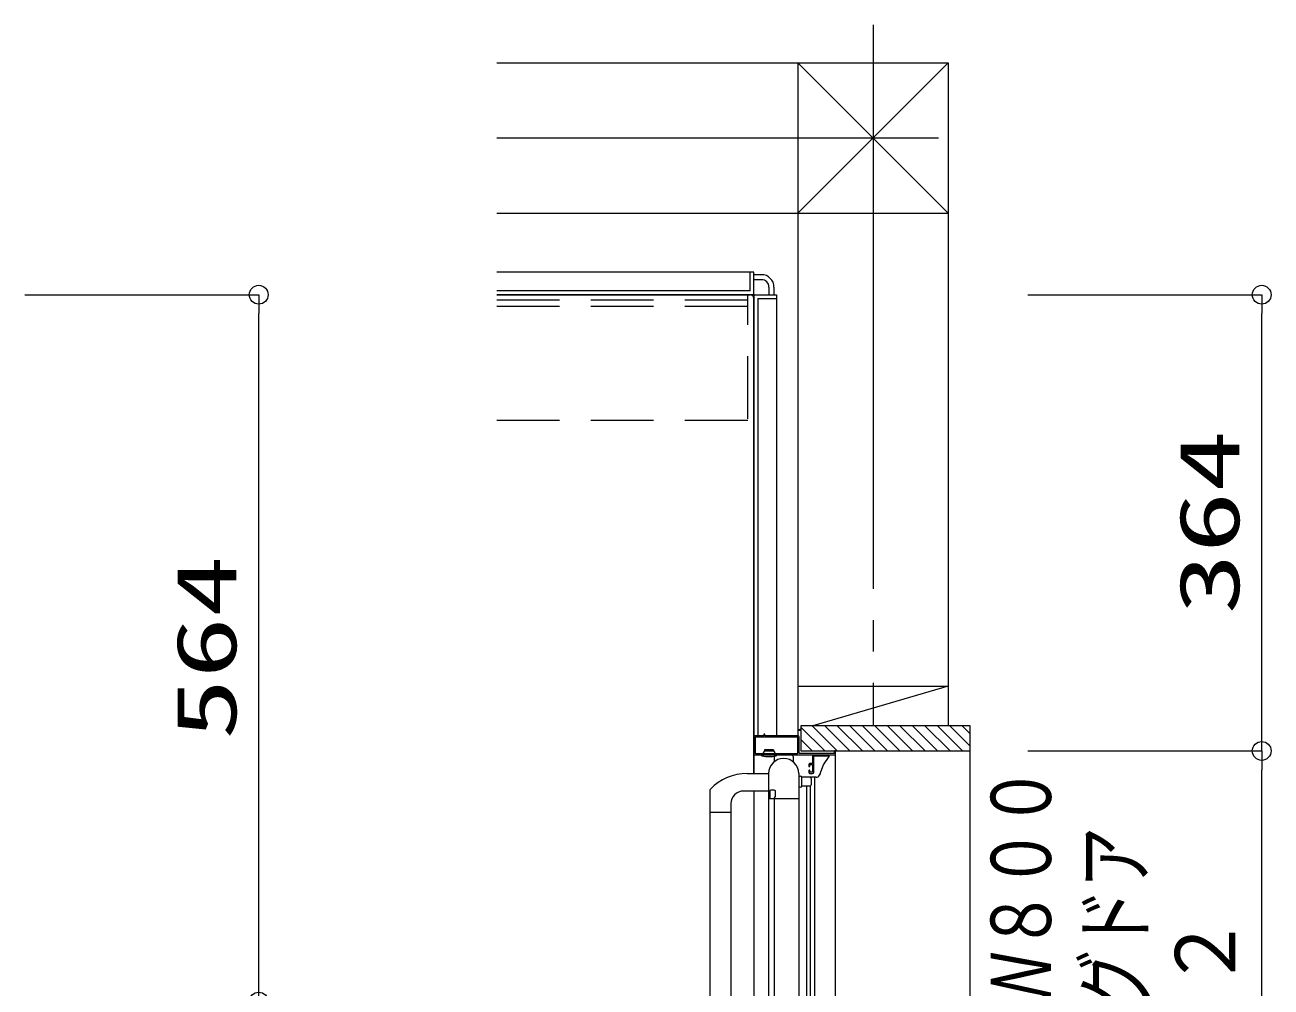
# Model space of a CAD drawing. Units: millimetres on the paper. Extents: x -305 to 305, y -152 to 152.
# Drawn here: x -30.58 to 9.18, y 63.01 to 93.71 of the extents above; entities that cross this region are included whole.
import ezdxf
from ezdxf.enums import TextEntityAlignment as Align

# ---------------------------------------------------------------- set-up
doc = ezdxf.new("R2010")
doc.units = ezdxf.units.MM
doc.linetypes.add('DASHED2', pattern=[3, 2, -1])
doc.linetypes.add('LONG_CHAIN', pattern=[21, 18, -1, 1, -1])
doc.layers.add('0-0_0', color=7, linetype='Continuous', lineweight=9)
doc.layers.add('0-1_VIEW0001', color=7, linetype='Continuous', lineweight=9)
doc.styles.add('ＭＳ ゴシック', font='')
doc.styles.get('ＭＳ ゴシック').set_extended_font_data('MS Gothic')

# ---------------------------------------------------------------- blocks, each defined once
blk = doc.blocks.new('_ORIGIN')
at = {"layer": '0-0_0'}
blk.add_line((0, 0), (-1, 0), dxfattribs=at)
blk.add_circle((0, 0), 0.5, dxfattribs=at)

msp = doc.modelspace()

# ---------------------------------------------------------------- linework, layer by layer
at = {"layer": '0-1_VIEW0001', "linetype": 'LONG_CHAIN'}
for p, q in [((-3.518, 93.714), (-3.518, 71.344)), ((-15.518, 90.105), (-1.431, 90.105))]:
    msp.add_line(p, q, dxfattribs=at)
at = {"layer": '0-1_VIEW0001'}
for p, q in [((-15.518, 92.504), (-1.118, 92.504)), ((-5.918, 92.505), (-1.118, 87.704)), ((-5.918, 92.505), (-5.918, 71.023)), ((-5.918, 87.704), (-1.118, 92.504)), ((-1.118, 92.504), (-1.118, 71.344)), ((-15.518, 87.704), (-1.118, 87.704)), ((-7.318, 85.823), (-15.518, 85.823)), ((-7.438, 85.223), (-7.438, 85.823)), ((-7.318, 85.123), (-7.318, 85.823)), ((-7.078, 85.743), (-7.318, 85.743)), ((-7.078, 85.583), (-7.318, 85.583)), ((-30.578, 85.103), (-23.118, 85.103)), ((-7.438, 85.223), (-15.518, 85.223)), ((-15.518, 85.103), (-7.437, 85.103)), ((-7.338, 85.103), (-15.518, 85.103)), ((-7.298, 85.103), (-6.598, 85.103)), ((-6.838, 85.344), (-6.838, 85.103)), ((-6.678, 85.344), (-6.678, 85.103)), ((-6.598, 85.103), (-6.598, 71.023)), ((1.422, 85.103), (8.882, 85.103)), ((-7.318, 85.083), (-7.318, 69.823)), ((-7.318, 69.823), (-7.318, 84.984)), ((-7.198, 84.983), (-6.598, 84.983)), ((-7.198, 84.983), (-7.198, 71.023)), ((-23.118, 63.143), (-23.118, 84.503)), ((8.882, 71.143), (8.882, 84.503)), ((-5.918, 72.605), (-1.118, 72.605)), ((-1.117, 72.605), (-5.442, 71.344)), ((-5.918, 71.205), (-5.818, 71.205)), ((-5.818, 71.234), (-5.917, 71.205)), ((-5.818, 71.344), (-5.818, 70.543)), ((-0.418, 71.344), (-5.818, 71.344)), ((-5.058, 70.544), (-5.818, 71.303)), ((-4.658, 70.544), (-5.458, 71.344)), ((-4.258, 70.544), (-5.058, 71.343)), ((-3.858, 70.544), (-4.658, 71.344)), ((-3.458, 70.544), (-4.258, 71.344)), ((-3.058, 70.544), (-3.858, 71.343)), ((-2.658, 70.544), (-3.458, 71.344)), ((-2.258, 70.544), (-3.058, 71.343)), ((-1.858, 70.544), (-2.658, 71.343)), ((-1.458, 70.544), (-2.258, 71.344)), ((-1.062, 70.544), (-1.862, 71.343)), ((-0.666, 70.544), (-1.466, 71.343)), ((-0.418, 70.691), (-1.07, 71.344)), ((-0.418, 71.087), (-0.674, 71.344)), ((-0.418, 38.864), (-0.418, 71.344)), ((-7.318, 70.983), (-7.318, 70.443)), ((-7.282, 70.975), (-7.282, 70.475)), ((-7.01, 71.023), (-7.278, 71.023)), ((-5.926, 70.987), (-7.27, 70.987)), ((-6.998, 71.075), (-6.998, 71.035)), ((-6.974, 71.083), (-6.99, 71.083)), ((-6.966, 71.035), (-6.966, 71.075)), ((-5.918, 71.023), (-6.954, 71.023)), ((-5.914, 70.475), (-5.914, 70.975)), ((-5.878, 70.475), (-5.878, 70.983)), ((-5.458, 70.544), (-5.818, 70.903)), ((-7.298, 70.423), (-5.462, 70.423)), ((-7.27, 70.463), (-5.926, 70.463)), ((-7.078, 70.423), (-7.078, 70.407)), ((-6.978, 70.543), (-7.025, 70.48)), ((-7.012, 70.435), (-7.012, 70.451)), ((-6.698, 70.583), (-6.978, 70.583)), ((-6.978, 70.583), (-6.978, 70.543)), ((-6.978, 70.543), (-6.698, 70.543)), ((-6.664, 70.435), (-6.664, 70.451)), ((-6.11, 70.403), (-6.63, 70.403)), ((-6.598, 70.423), (-6.598, 70.407)), ((-4.77, 70.463), (-5.866, 70.463)), ((-5.818, 70.544), (-0.418, 70.544)), ((-5.45, 70.411), (-5.45, 70.155)), ((-5.41, 69.863), (-5.41, 70.411)), ((-5.41, 70.383), (-4.92, 70.383)), ((-5.398, 70.423), (-4.73, 70.423)), ((-4.92, 70.383), (-4.918, 70.383)), ((-4.758, 70.531), (-4.758, 70.475)), ((-4.73, 70.543), (-4.746, 70.543)), ((-4.718, 70.435), (-4.718, 70.531)), ((1.422, 70.543), (8.882, 70.543)), ((1.422, 70.543), (8.882, 70.543)), ((-6.67, 70.363), (-6.67, 70.198)), ((-6.07, 70.363), (-6.07, 70.198)), ((-5.57, 70.103), (-5.57, 70.059)), ((-5.558, 70.047), (-5.542, 70.047)), ((-5.462, 70.143), (-5.53, 70.143)), ((-5.53, 70.059), (-5.53, 70.095)), ((-5.518, 70.107), (-5.462, 70.107)), ((-5.45, 70.095), (-5.45, 69.879)), ((-7.532, 69.823), (-6.85, 69.823)), ((-6.85, 69.823), (-6.85, 69.035)), ((-5.89, 69.823), (-5.89, 57.373)), ((-5.89, 69.743), (-5.83, 69.743)), ((-5.79, 69.423), (-5.79, 69.703)), ((-5.53, 69.703), (-5.79, 69.703)), ((-5.57, 69.915), (-5.57, 69.863)), ((-5.542, 69.927), (-5.558, 69.927)), ((-5.412, 69.703), (-5.557, 69.703)), ((-5.53, 69.879), (-5.53, 69.915)), ((-5.53, 69.823), (-5.45, 69.823)), ((-5.462, 69.867), (-5.518, 69.867)), ((-5.49, 69.663), (-5.49, 69.463)), ((-5.333, 69.703), (-5.412, 69.703)), ((-5.376, 58.685), (-5.376, 69.703)), ((-5.215, 69.79), (-5.216, 69.79)), ((8.882, 40.263), (8.882, 69.943)), ((-8.73, 69.271), (-8.73, 56.255)), ((-6.85, 69.263), (-7.65, 69.263)), ((-7.318, 69.263), (-7.318, 56.264)), ((-6.798, 69.047), (-6.798, 69.283)), ((-6.778, 69.303), (-6.678, 69.303)), ((-6.638, 69.263), (-6.638, 69.083)), ((-5.83, 69.383), (-5.89, 69.383)), ((-5.53, 69.423), (-5.79, 69.423)), ((-5.63, 57.657), (-5.63, 69.423)), ((-5.518, 57.817), (-5.518, 69.423)), ((-8.05, 68.863), (-8.05, 56.662)), ((-6.838, 69.023), (-5.89, 69.023)), ((-6.838, 56.503), (-6.838, 69.023)), ((-6.838, 69.023), (-6.816, 69.023)), ((-6.806, 69.029), (-6.799, 69.04)), ((-6.67, 69.051), (-6.67, 69.047)), ((-6.67, 69.023), (-6.67, 56.503)), ((-6.668, 69.04), (-6.661, 69.029)), ((-6.651, 69.023), (-5.898, 69.023)), ((-8.05, 68.583), (-8.73, 68.583))]:
    msp.add_line(p, q, dxfattribs=at)
at = {"layer": '0-1_VIEW0001', "color": 6, "linetype": 'DASHED2'}
for p, q in [((-15.518, 85.103), (-7.518, 85.103)), ((-7.518, 81.143), (-7.518, 85.103)), ((-15.518, 84.943), (-7.518, 84.943)), ((-15.518, 81.103), (-7.518, 81.103))]:
    msp.add_line(p, q, dxfattribs=at)
msp.add_lwpolyline([(-15.518, 84.743), (-7.518, 84.743), (-7.518, 84.943)], dxfattribs=at)
at = {"layer": '0-1_VIEW0001'}
for points in [[(-7.278, 71.023), (-7.306, 71.011), (-7.318, 70.983)], [(-7.27, 70.987), (-7.278, 70.984), (-7.282, 70.975)], [(-6.998, 71.035), (-7.001, 71.027), (-7.01, 71.023)], [(-6.99, 71.083), (-6.995, 71.081), (-6.998, 71.075)], [(-6.966, 71.075), (-6.968, 71.081), (-6.974, 71.083)], [(-6.954, 71.023), (-6.962, 71.027), (-6.966, 71.035)], [(-5.914, 70.975), (-5.917, 70.984), (-5.926, 70.987)], [(-5.878, 70.983), (-5.889, 71.011), (-5.918, 71.023)], [(-7.318, 70.443), (-7.312, 70.429), (-7.298, 70.423)], [(-4.718, 39.803), (-4.718, 70.403), (-7.318, 70.403), (-7.318, 69.823)], [(-7.282, 70.475), (-7.278, 70.467), (-7.27, 70.463)], [(-6.698, 70.583), (-6.698, 70.543), (-6.65, 70.48)], [(-5.926, 70.463), (-5.917, 70.467), (-5.914, 70.475)], [(-5.866, 70.463), (-5.874, 70.467), (-5.878, 70.475)], [(-5.462, 70.423), (-5.453, 70.42), (-5.45, 70.411)], [(-5.41, 70.411), (-5.406, 70.42), (-5.398, 70.423)], [(-4.92, 70.364), (-4.919, 70.364), (-4.918, 70.365), (-4.912, 70.371), (-4.911, 70.375), (-4.911, 70.378), (-4.911, 70.38), (-4.913, 70.381), (-4.915, 70.382), (-4.918, 70.383)], [(-4.758, 70.475), (-4.761, 70.467), (-4.77, 70.463)], [(-4.746, 70.543), (-4.754, 70.54), (-4.758, 70.531)], [(-4.718, 70.531), (-4.721, 70.54), (-4.73, 70.543)], [(-4.73, 70.423), (-4.721, 70.427), (-4.718, 70.435)], [(-5.53, 70.143), (-5.558, 70.131), (-5.57, 70.103)], [(-5.57, 70.059), (-5.566, 70.051), (-5.558, 70.047)], [(-5.542, 70.047), (-5.533, 70.051), (-5.53, 70.059)], [(-5.53, 70.095), (-5.526, 70.104), (-5.518, 70.107)], [(-5.45, 70.155), (-5.453, 70.147), (-5.462, 70.143)], [(-5.462, 70.107), (-5.453, 70.104), (-5.45, 70.095)], [(-5.216, 69.79), (-5.095, 70.095), (-4.92, 70.364)], [(-5.558, 69.927), (-5.566, 69.924), (-5.57, 69.915)], [(-5.57, 69.863), (-5.558, 69.835), (-5.53, 69.823)], [(-5.53, 69.915), (-5.533, 69.924), (-5.542, 69.927)], [(-5.518, 69.867), (-5.526, 69.871), (-5.53, 69.879)], [(-5.45, 69.879), (-5.453, 69.871), (-5.462, 69.867)], [(-5.45, 69.823), (-5.421, 69.835), (-5.41, 69.863)], [(-5.216, 69.79), (-5.218, 69.783), (-5.224, 69.77)], [(-6.798, 69.283), (-6.792, 69.297), (-6.778, 69.303)], [(-6.678, 69.303), (-6.649, 69.291), (-6.638, 69.263)], [(-6.85, 69.035), (-6.846, 69.027), (-6.838, 69.023)], [(-6.816, 69.023), (-6.81, 69.025), (-6.806, 69.029)], [(-6.799, 69.04), (-6.798, 69.043), (-6.798, 69.047)], [(-6.638, 69.083), (-6.643, 69.069), (-6.658, 69.063), (-6.666, 69.06), (-6.67, 69.051)], [(-6.67, 69.047), (-6.669, 69.043), (-6.668, 69.04)], [(-6.661, 69.029), (-6.657, 69.025), (-6.651, 69.023)]]:
    msp.add_lwpolyline(points, dxfattribs=at)
for centre, radius, start, end in [((-7.078, 85.343), 0.4, 0, 90), ((-7.078, 85.343), 0.24, 0, 90), ((-7.438, 84.983), 0.12, 0, 90), ((-7.338, 85.123), 0.02, 270, 0), ((-7.298, 85.083), 0.02, 90, 180), ((-7.058, 70.407), 0.02, 180, 257.576), ((-6.838, 71.406), 1.043, 257.576, 282.424), ((-7.016, 70.473), 0.012, 142.8391, 250.5288), ((-7.024, 70.435), 0.012, 270, 0), ((-7.024, 70.451), 0.012, 0, 70.5288), ((-6.63, 70.363), 0.04, 90, 180), ((-6.652, 70.451), 0.012, 109.4712, 180), ((-6.652, 70.435), 0.012, 180, 270), ((-6.66, 70.473), 0.012, 289.4712, 37.1609), ((-6.618, 70.407), 0.02, 282.424, 0), ((-6.11, 70.363), 0.04, 0, 90), ((-6.37, 69.823), 0.48, 0, 180), ((-7.532, 68.183), 1.64, 90, 135.7799), ((-5.83, 69.703), 0.04, 0, 90), ((-5.53, 69.663), 0.04, 0, 90), ((-5.33, 69.821), 0.118, 268.4626, 334.2131), ((-8.65, 69.271), 0.08, 135.7799, 180), ((-7.65, 68.863), 0.4, 90, 180), ((-5.83, 69.423), 0.04, 270, 0), ((-5.53, 69.463), 0.04, 270, 0)]:
    msp.add_arc(centre, radius, start, end, dxfattribs=at)

# ---------------------------------------------------------------- block references
at = {"layer": '0-1_VIEW0001', "xscale": 0.6, "yscale": 0.6}
for p, rotation in [((-23.118, 85.103), 90), ((8.882, 85.103), 90), ((8.882, 70.543), 270), ((8.882, 70.543), 90), ((-23.118, 62.543), 270)]:
    msp.add_blockref('_ORIGIN', p, dxfattribs=dict(at, rotation=rotation))

# ---------------------------------------------------------------- texts
at = {"layer": '0-1_VIEW0001', "style": 'ＭＳ ゴシック'}
for s, width, p in [('364', 1.5, (8.743, 74.897)), ('564', 1.5, (-23.257, 70.897)), ('ドア位置ＢＲ４５０移動Ｗ８００', 0.75, (2.736, 40.579)), ('２枚折りドア／スイングドア', 0.75, (5.733, 42.579)), ('２', 0.9, (8.616, 62.937))]:
    msp.add_text(s, height=1.921, rotation=90, dxfattribs=dict(at, width=width)).set_placement(p, align=Align.BOTTOM_LEFT)

doc.saveas('drawing.dxf')
